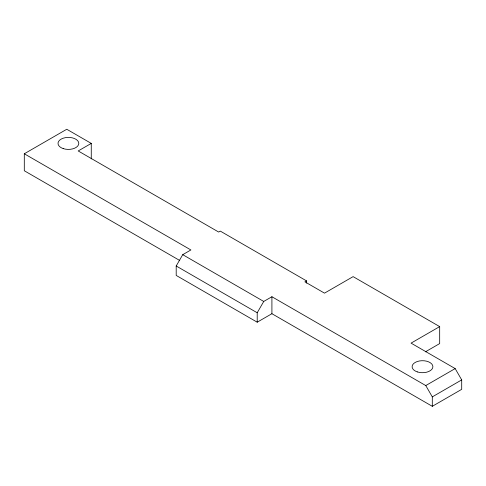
<?xml version="1.0" encoding="UTF-8"?>
<svg xmlns="http://www.w3.org/2000/svg" width="486" height="486" viewBox="0 0 486 486"><rect width="100%" height="100%" fill="white"/><g stroke="black" fill="none" stroke-linecap="round" stroke-linejoin="round"><path stroke-width="0.73" d="M425.372 351.846L439.678 343.584L439.678 326.61L411.065 343.128L455.169 368.588L461.7 379.906L461.7 389.335L432.303 406.308L271.911 313.707L257.209 322.194L176.199 275.422L176.199 265.994L182.73 254.676L190.895 249.962L24.3 153.776L24.3 170.75L179.747 260.496M257.209 322.194L257.209 312.765L263.74 301.448L271.911 296.733L425.766 385.562L432.303 396.88L432.303 406.308M24.3 153.776L66.764 129.258L91.265 143.406L91.265 158.904M91.265 143.406L78.197 150.952L218.664 232.047L220.298 231.105L306.538 280.89L306.538 283.107M306.538 280.89L304.904 281.837L324.502 293.149L353.115 276.631L439.678 326.61M425.766 385.562L455.169 368.588M432.303 396.88L461.7 379.906M182.73 254.676L263.74 301.448M176.199 265.994L257.209 312.765M271.911 296.733L271.911 313.707M417.304 371.899A10.394 6.002 0 0 0 432.892 366.705A10.394 6.002 0 0 0 417.304 361.505A10.394 6.002 0 0 0 417.304 371.899M63.204 148.601A10.394 6.002 0 0 0 78.793 143.406A10.394 6.002 0 0 0 63.204 138.206A10.394 6.002 0 0 0 63.204 148.601"/></g></svg>
